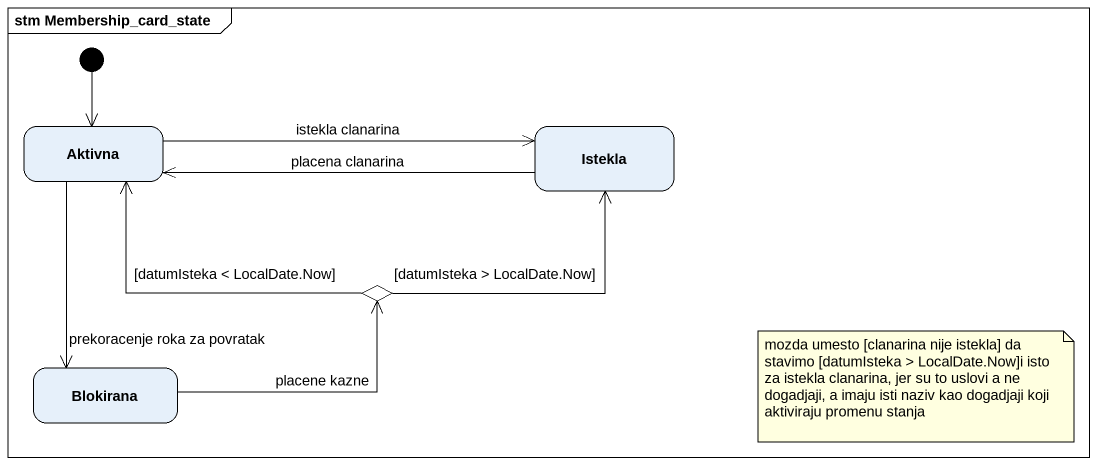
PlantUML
@startuml
mainframe stm Membership_card_state
hide empty description
state Aktivna
state Istekla
state choice1 <<choice>>
state Blokirana
[*] --> Aktivna
Aktivna -right-> Istekla : istekla clanarina
Aktivna --> Blokirana : prekoracenje roka za povratak
Istekla -left-> Aktivna : placena clanarina
choice1 -left-> Aktivna : [datumIsteka < LocalDate.Now]
choice1 -right-> Istekla : [datumIsteka > LocalDate.Now]
Blokirana -right-> choice1 : placene kazne
note as N1
  mozda umesto [clanarina nije istekla] da stavimo [datumIsteka > LocalDate.Now]i isto za istekla clanarina, jer su to uslovi a ne dogadjaji, a imaju isti naziv kao dogadjaji koji aktiviraju promenu stanja
end note
@enduml
